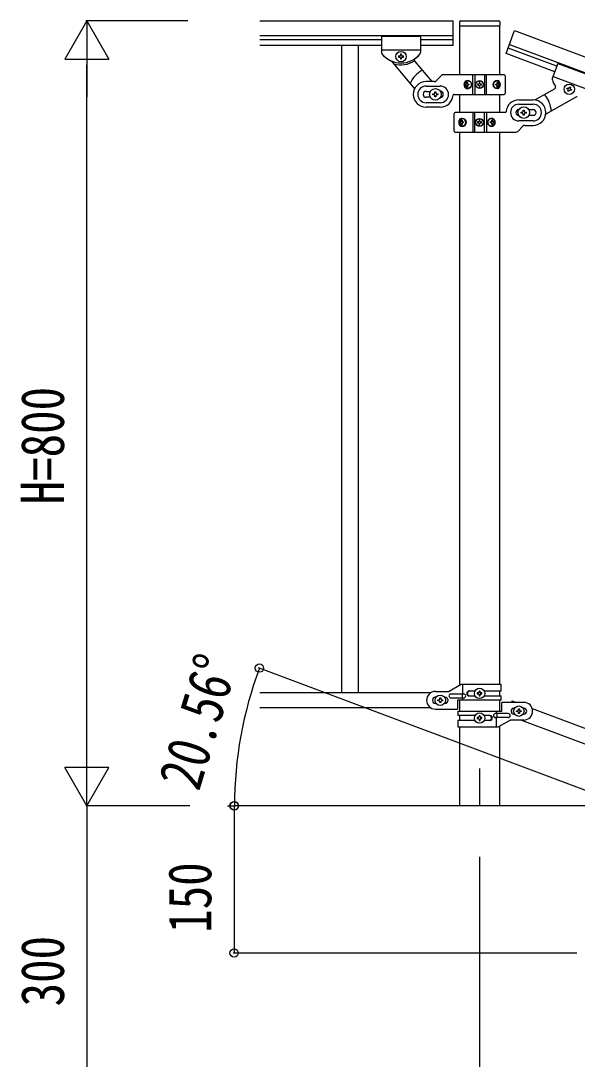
# Model space of a CAD drawing. Units: millimetres, scale not verified. Extents: x -4143 to 4140, y -2900 to 2898.
# Drawn here: x 2138 to 2704, y 739 to 1798 of the extents above; entities that cross this region are included whole.
import ezdxf
from ezdxf.enums import TextEntityAlignment as Align

# ---------------------------------------------------------------- set-up
doc = ezdxf.new("R2010")
doc.units = ezdxf.units.MM
doc.header["$LTSCALE"] = 10
for name, color, linetype in [('0-2_YKK_12', 2, 'Continuous'), ('0-3_YKK_A1', 4, 'Continuous'), ('0-4_YKK_D', 6, 'Continuous')]:
    doc.layers.add(name, color=color, linetype=linetype)
doc.styles.add('ＭＳ ゴシック', font='')
doc.styles.get('ＭＳ ゴシック').set_extended_font_data('MS Gothic')

msp = doc.modelspace()

# ---------------------------------------------------------------- linework, layer by layer
at = {"layer": '0-2_YKK_12'}
msp.add_line((2604.89, 1027.16), (2604.89, 997.5), dxfattribs=at)
at = {"layer": '0-3_YKK_A1'}
for p, q in [((2381.03, 1797.54), (2577.89, 1797.54)), ((2577.89, 1772.54), (2577.89, 1797.54)), ((2584.39, 1796.5), (2584.39, 1793)), ((2584.64, 1742.3), (2584.64, 1792.5)), ((2584.89, 1792.5), (2624.89, 1792.5)), ((2585.39, 1797.5), (2624.39, 1797.5)), ((2625.14, 1792.5), (2625.14, 1742.3)), ((2625.39, 1796.5), (2625.39, 1793)), ((2381.03, 1782.54), (2577.89, 1782.54)), ((2381.03, 1778.54), (2504.89, 1778.54)), ((2504.89, 1781.54), (2504.89, 1765.22)), ((2544.89, 1781.54), (2504.89, 1781.54)), ((2504.89, 1781.54), (2504.89, 1765.22)), ((2544.89, 1781.54), (2504.89, 1781.54)), ((2544.89, 1781.54), (2544.89, 1765.22)), ((2544.89, 1781.54), (2544.89, 1765.2)), ((2544.89, 1778.54), (2577.89, 1778.54)), ((2631.81, 1764.17), (2640.55, 1787.46)), ((2640.55, 1787.46), (3473.9, 1474.89)), ((2381.03, 1772.54), (2504.89, 1772.54)), ((2464.39, 1772.54), (2464.39, 1112.54)), ((2481.39, 1772.54), (2481.39, 1112.54)), ((2544.89, 1767.54), (2504.89, 1767.54)), ((2544.89, 1767.54), (2504.89, 1767.54)), ((2544.89, 1772.54), (2577.89, 1772.54)), ((2683.6, 1751.15), (2633.92, 1769.78)), ((2635.28, 1773.42), (3468.63, 1460.84)), ((2523.45, 1761.52), (2522.49, 1761.52)), ((2526.33, 1760.56), (2527.29, 1760.56)), ((2681.49, 1745.53), (2631.81, 1764.17)), ((2515.31, 1756.22), (2538.73, 1728.3)), ((2538.86, 1756.15), (2556.12, 1735.58)), ((2684.65, 1753.96), (2678.92, 1738.66)), ((2684.65, 1753.96), (2722.1, 1739.91)), ((2560.77, 1736.42), (2566.01, 1741.66)), ((2629.89, 1742.54), (2568.13, 1742.54)), ((2597.94, 1722.54), (2597.94, 1742.54)), ((2599.89, 1742.54), (2599.89, 1722.54)), ((2609.89, 1742.54), (2609.89, 1722.54)), ((2611.83, 1722.54), (2611.83, 1742.54)), ((2630.89, 1741.54), (2630.89, 1723.54)), ((2679.74, 1740.85), (2717.19, 1726.8)), ((2558.65, 1735.54), (2550.39, 1735.54)), ((2550.39, 1731.04), (2564.89, 1731.04)), ((2550.39, 1725.54), (2554.81, 1725.54)), ((2590.83, 1732.98), (2590.37, 1732.98)), ((2590.83, 1732.1), (2590.37, 1732.1)), ((2591.76, 1734.75), (2592.53, 1734.75)), ((2592.53, 1730.34), (2591.76, 1730.34)), ((2593.13, 1732.98), (2593.89, 1732.98)), ((2593.13, 1732.1), (2593.89, 1732.1)), ((2603.66, 1732.95), (2602.84, 1732.95)), ((2606.12, 1732.13), (2606.94, 1732.13)), ((2621.58, 1732.98), (2622.21, 1732.98)), ((2621.58, 1732.1), (2622.21, 1732.1)), ((2622.6, 1734.75), (2623.22, 1734.75)), ((2623.22, 1730.34), (2622.6, 1730.34)), ((2624.4, 1732.98), (2624.08, 1732.98)), ((2624.4, 1732.1), (2624.08, 1732.1)), ((2681.38, 1728.07), (2661.44, 1716.82)), ((2694.66, 1727.8), (2693.76, 1728.13)), ((2697.7, 1727.68), (2698.59, 1727.35)), ((2554.81, 1719.54), (2550.39, 1719.54)), ((2558.39, 1722.04), (2557.39, 1722.04)), ((2561.39, 1723.04), (2562.39, 1723.04)), ((2578.85, 1722.54), (2629.89, 1722.54)), ((2584.64, 1703.98), (2584.64, 1722.54)), ((2625.14, 1722.54), (2625.14, 1703.98)), ((2644.89, 1716.98), (2659.39, 1716.98)), ((2703.45, 1719.86), (2672.27, 1702.26)), ((2564.89, 1714.04), (2550.39, 1714.04)), ((2564.89, 1709.54), (2550.39, 1709.54)), ((2630.92, 1703.98), (2579.89, 1703.98)), ((2597.94, 1703.98), (2597.94, 1683.98)), ((2599.89, 1683.98), (2599.89, 1703.98)), ((2609.89, 1683.98), (2609.89, 1703.98)), ((2611.83, 1703.98), (2611.83, 1683.98)), ((2644.89, 1712.48), (2659.39, 1712.48)), ((2651.39, 1704.48), (2652.39, 1704.48)), ((2654.97, 1706.98), (2659.39, 1706.98)), ((2578.89, 1684.98), (2578.89, 1702.98)), ((2585.37, 1694.42), (2585.7, 1694.42)), ((2585.37, 1693.54), (2585.7, 1693.54)), ((2586.56, 1696.19), (2587.18, 1696.19)), ((2588.19, 1694.42), (2587.57, 1694.42)), ((2588.19, 1693.54), (2587.57, 1693.54)), ((2603.66, 1694.39), (2602.84, 1694.39)), ((2606.12, 1693.57), (2606.94, 1693.57)), ((2616.65, 1694.42), (2615.89, 1694.42)), ((2616.65, 1693.54), (2615.89, 1693.54)), ((2617.25, 1696.19), (2618.01, 1696.19)), ((2618.94, 1694.42), (2619.41, 1694.42)), ((2618.94, 1693.54), (2619.41, 1693.54)), ((2659.39, 1695.48), (2644.89, 1695.48)), ((2648.39, 1703.48), (2647.39, 1703.48)), ((2659.39, 1700.98), (2654.97, 1700.98)), ((2579.89, 1683.98), (2641.65, 1683.98)), ((2584.64, 1120.24), (2584.64, 1683.98)), ((2587.18, 1691.78), (2586.56, 1691.78)), ((2618.01, 1691.78), (2617.25, 1691.78)), ((2625.14, 1683.98), (2625.14, 1121.04)), ((2649.01, 1690.11), (2643.77, 1684.86)), ((2651.13, 1690.98), (2659.39, 1690.98)), ((2554.91, 1112.54), (2381.03, 1112.54)), ((2559.89, 1114.04), (2573.89, 1114.04)), ((2586.01, 1121.04), (2573.89, 1114.04)), ((2575.69, 1111.54), (2588.77, 1111.54)), ((2626.89, 1121.04), (2586.01, 1121.04)), ((2587.36, 1107.54), (2587.36, 1111.54)), ((2587.92, 1111.54), (2587.92, 1121.04)), ((2594.29, 1114.54), (2600.22, 1114.54)), ((2603.45, 1112.52), (2602.49, 1112.52)), ((2606.33, 1111.56), (2607.29, 1111.56)), ((2609.56, 1114.54), (2626.89, 1114.54)), ((2625.14, 1114.54), (2625.14, 1109.54)), ((2626.89, 1114.54), (2626.89, 1121.04)), ((2560.52, 1108.04), (2559.89, 1108.04)), ((2560.52, 1102.04), (2559.89, 1102.04)), ((2563.45, 1104.56), (2562.49, 1104.56)), ((2566.33, 1105.52), (2567.29, 1105.52)), ((2569.89, 1108.04), (2569.26, 1108.04)), ((2569.89, 1102.04), (2569.26, 1102.04)), ((2575.69, 1107.54), (2588.77, 1107.54)), ((2582.39, 1105.04), (2582.39, 1096.04)), ((2626.89, 1105.04), (2582.39, 1105.04)), ((2584.64, 1093.97), (2584.64, 1105.04)), ((2587.92, 1105.04), (2587.92, 1107.54)), ((2594.29, 1109.54), (2600.21, 1109.54)), ((2609.56, 1109.54), (2626.89, 1109.54)), ((2625.14, 1105.04), (2625.14, 1093.97)), ((2625.14, 1103.47), (2625.14, 1098.47)), ((2626.89, 1105.04), (2626.89, 1109.54)), ((2627.39, 1093.97), (2627.39, 1102.97)), ((2649.89, 1102.97), (2627.39, 1102.97)), ((2637.58, 1102.97), (2638.16, 1104.51)), ((2638.16, 1104.51), (2642.25, 1102.97)), ((2554.91, 1097.54), (2381.03, 1097.54)), ((2559.89, 1096.04), (2582.39, 1096.04)), ((2582.89, 1093.97), (2582.89, 1089.47)), ((2582.89, 1093.97), (2627.39, 1093.97)), ((2634.09, 1091.47), (2621.01, 1091.47)), ((2621.86, 1093.97), (2621.86, 1091.47)), ((2622.41, 1091.47), (2622.41, 1087.47)), ((2639.89, 1096.97), (2640.52, 1096.97)), ((2639.89, 1090.97), (2640.52, 1090.97)), ((2643.45, 1093.49), (2642.49, 1093.49)), ((2646.33, 1094.45), (2647.29, 1094.45)), ((2649.26, 1096.97), (2649.89, 1096.97)), ((2649.26, 1090.97), (2649.89, 1090.97)), ((2658.39, 1096.79), (3362.25, 832.79)), ((2600.21, 1089.47), (2582.89, 1089.47)), ((2582.89, 1084.47), (2582.89, 1077.97)), ((2600.22, 1084.47), (2582.89, 1084.47)), ((2584.64, 1084.47), (2584.64, 1089.47)), ((2603.45, 1087.45), (2602.49, 1087.45)), ((2606.33, 1086.49), (2607.29, 1086.49)), ((2615.48, 1089.47), (2609.56, 1089.47)), ((2615.48, 1084.47), (2609.56, 1084.47)), ((2634.09, 1087.47), (2621.01, 1087.47)), ((2621.86, 1087.47), (2621.86, 1077.97)), ((2623.76, 1077.97), (2635.89, 1084.97)), ((2649.89, 1084.97), (2635.89, 1084.97)), ((2647.53, 1084.85), (3351.38, 820.84)), ((2582.89, 1077.97), (2623.76, 1077.97)), ((2584.64, 997.5), (2584.64, 1077.97)), ((2625.14, 1078.76), (2625.14, 997.5)), ((2604.89, 1035.62), (2604.89, 997.5))]:
    msp.add_line(p, q, dxfattribs=at)
for points in [[(2522.49, 1761.52), (2522.49, 1760.56), (2523.45, 1760.56)], [(2525.37, 1762.48), (2525.37, 1763.44), (2524.41, 1763.44), (2524.41, 1762.48)], [(2524.41, 1759.6), (2524.41, 1758.64), (2525.37, 1758.64), (2525.37, 1759.6)], [(2527.29, 1760.56), (2527.29, 1761.52), (2526.33, 1761.52)], [(2559.39, 1724.04), (2559.39, 1725.04), (2560.39, 1725.04), (2560.39, 1724.04)], [(2591.65, 1733.86), (2591.62, 1733.69), (2591.57, 1733.53), (2591.49, 1733.37), (2591.38, 1733.24), (2591.26, 1733.13), (2591.13, 1733.05), (2590.98, 1733), (2590.83, 1732.98)], [(2590.83, 1732.1), (2590.98, 1732.08), (2591.13, 1732.03), (2591.26, 1731.95), (2591.38, 1731.84), (2591.49, 1731.71), (2591.57, 1731.55), (2591.62, 1731.39), (2591.65, 1731.22)], [(2593.13, 1732.98), (2592.98, 1733), (2592.84, 1733.05), (2592.71, 1733.13), (2592.6, 1733.24), (2592.51, 1733.37), (2592.45, 1733.53), (2592.42, 1733.69), (2592.42, 1733.86)], [(2592.42, 1731.22), (2592.42, 1731.39), (2592.45, 1731.55), (2592.51, 1731.71), (2592.6, 1731.84), (2592.71, 1731.95), (2592.84, 1732.03), (2592.98, 1732.08), (2593.13, 1732.1)], [(2602.84, 1732.95), (2602.84, 1732.13), (2603.66, 1732.13)], [(2605.3, 1733.77), (2605.3, 1734.59), (2604.48, 1734.59), (2604.48, 1733.77)], [(2604.48, 1731.31), (2604.48, 1730.49), (2605.3, 1730.49), (2605.3, 1731.31)], [(2606.94, 1732.13), (2606.94, 1732.95), (2606.12, 1732.95)], [(2622.75, 1733.86), (2622.76, 1733.69), (2622.75, 1733.53), (2622.7, 1733.37), (2622.63, 1733.24), (2622.55, 1733.13), (2622.44, 1733.05), (2622.33, 1733), (2622.21, 1732.98)], [(2622.21, 1732.1), (2622.33, 1732.08), (2622.44, 1732.03), (2622.55, 1731.95), (2622.63, 1731.84), (2622.7, 1731.71), (2622.75, 1731.55), (2622.76, 1731.39), (2622.75, 1731.22)], [(2624.08, 1732.98), (2623.96, 1733), (2623.84, 1733.05), (2623.72, 1733.13), (2623.62, 1733.24), (2623.54, 1733.37), (2623.46, 1733.53), (2623.41, 1733.69), (2623.38, 1733.86)], [(2623.38, 1731.22), (2623.41, 1731.39), (2623.46, 1731.55), (2623.54, 1731.71), (2623.62, 1731.84), (2623.72, 1731.95), (2623.84, 1732.03), (2623.96, 1732.08), (2624.08, 1732.1)], [(2693.76, 1728.13), (2694.1, 1729.03), (2695, 1728.7)], [(2696.12, 1726.22), (2695.79, 1725.32), (2694.89, 1725.66), (2695.22, 1726.56)], [(2696.24, 1729.26), (2696.57, 1730.16), (2697.47, 1729.82), (2697.13, 1728.92)], [(2698.59, 1727.35), (2698.26, 1726.45), (2697.36, 1726.78)], [(2557.39, 1722.04), (2557.39, 1723.04), (2558.39, 1723.04)], [(2560.39, 1721.04), (2560.39, 1720.04), (2559.39, 1720.04), (2559.39, 1721.04)], [(2562.39, 1723.04), (2562.39, 1722.04), (2561.39, 1722.04)], [(2647.39, 1703.48), (2647.39, 1704.48), (2648.39, 1704.48)], [(2649.39, 1705.48), (2649.39, 1706.48), (2650.39, 1706.48), (2650.39, 1705.48)], [(2652.39, 1704.48), (2652.39, 1703.48), (2651.39, 1703.48)], [(2586.4, 1695.31), (2586.36, 1695.13), (2586.31, 1694.97), (2586.24, 1694.82), (2586.15, 1694.68), (2586.05, 1694.57), (2585.94, 1694.49), (2585.82, 1694.44), (2585.7, 1694.42)], [(2585.7, 1693.54), (2585.82, 1693.53), (2585.94, 1693.48), (2586.05, 1693.39), (2586.15, 1693.28), (2586.24, 1693.15), (2586.31, 1693), (2586.36, 1692.83), (2586.4, 1692.66)], [(2587.57, 1694.42), (2587.45, 1694.44), (2587.33, 1694.49), (2587.23, 1694.57), (2587.14, 1694.68), (2587.07, 1694.82), (2587.03, 1694.97), (2587.01, 1695.13), (2587.02, 1695.31)], [(2587.02, 1692.66), (2587.01, 1692.83), (2587.03, 1693), (2587.07, 1693.15), (2587.14, 1693.28), (2587.23, 1693.39), (2587.33, 1693.48), (2587.45, 1693.53), (2587.57, 1693.54)], [(2602.84, 1694.39), (2602.84, 1693.57), (2603.66, 1693.57)], [(2605.3, 1695.21), (2605.3, 1696.03), (2604.48, 1696.03), (2604.48, 1695.21)], [(2606.94, 1693.57), (2606.94, 1694.39), (2606.12, 1694.39)], [(2617.36, 1695.31), (2617.36, 1695.13), (2617.33, 1694.97), (2617.27, 1694.82), (2617.18, 1694.68), (2617.07, 1694.57), (2616.94, 1694.49), (2616.8, 1694.44), (2616.65, 1694.42)], [(2616.65, 1693.54), (2616.8, 1693.53), (2616.94, 1693.48), (2617.07, 1693.39), (2617.18, 1693.28), (2617.27, 1693.15), (2617.33, 1693), (2617.36, 1692.83), (2617.36, 1692.66)], [(2618.94, 1694.42), (2618.79, 1694.44), (2618.65, 1694.49), (2618.51, 1694.57), (2618.39, 1694.68), (2618.29, 1694.82), (2618.21, 1694.97), (2618.15, 1695.13), (2618.12, 1695.31)], [(2618.12, 1692.66), (2618.15, 1692.83), (2618.21, 1693), (2618.29, 1693.15), (2618.39, 1693.28), (2618.51, 1693.39), (2618.65, 1693.48), (2618.79, 1693.53), (2618.94, 1693.54)], [(2650.39, 1702.48), (2650.39, 1701.48), (2649.39, 1701.48), (2649.39, 1702.48)], [(2604.48, 1692.75), (2604.48, 1691.93), (2605.3, 1691.93), (2605.3, 1692.75)], [(2602.49, 1112.52), (2602.49, 1111.56), (2603.45, 1111.56)], [(2605.37, 1113.48), (2605.37, 1114.44), (2604.41, 1114.44), (2604.41, 1113.48)], [(2607.29, 1111.56), (2607.29, 1112.52), (2606.33, 1112.52)], [(2562.49, 1104.56), (2562.49, 1105.52), (2563.45, 1105.52)], [(2564.41, 1106.48), (2564.41, 1107.44), (2565.37, 1107.44), (2565.37, 1106.48)], [(2565.37, 1103.6), (2565.37, 1102.64), (2564.41, 1102.64), (2564.41, 1103.6)], [(2567.29, 1105.52), (2567.29, 1104.56), (2566.33, 1104.56)], [(2604.41, 1110.6), (2604.41, 1109.64), (2605.37, 1109.64), (2605.37, 1110.6)], [(2642.49, 1093.49), (2642.49, 1094.45), (2643.45, 1094.45)], [(2644.41, 1095.41), (2644.41, 1096.37), (2645.37, 1096.37), (2645.37, 1095.41)], [(2645.37, 1092.53), (2645.37, 1091.57), (2644.41, 1091.57), (2644.41, 1092.53)], [(2647.29, 1094.45), (2647.29, 1093.49), (2646.33, 1093.49)], [(2602.49, 1087.45), (2602.49, 1086.49), (2603.45, 1086.49)], [(2605.37, 1088.41), (2605.37, 1089.37), (2604.41, 1089.37), (2604.41, 1088.41)], [(2604.41, 1085.53), (2604.41, 1084.57), (2605.37, 1084.57), (2605.37, 1085.53)], [(2607.29, 1086.49), (2607.29, 1087.45), (2606.33, 1087.45)], [(3154.89, 847.5), (2754.89, 847.5), (2754.89, 997.5), (2354.89, 997.5)]]:
    msp.add_lwpolyline(points, dxfattribs=at)
for centre, radius in [((2524.89, 1761.04), 5.3), ((2604.89, 1732.54), 4), ((2604.89, 1732.54), 3.75), ((2559.89, 1722.54), 5.9), ((2696.18, 1727.74), 5.3), ((2649.89, 1703.98), 5.9), ((2604.89, 1693.98), 4), ((2604.89, 1693.98), 3.75), ((2604.89, 1112.04), 5.3), ((2564.89, 1105.04), 5.3), ((2604.89, 1086.97), 5.3), ((2644.89, 1093.97), 5.3)]:
    msp.add_circle(centre, radius, dxfattribs=at)
for centre, radius, start, end in [((2585.39, 1796.5), 1, 90, 180), ((2584.89, 1793), 0.5, 180, 270), ((2624.39, 1796.5), 1, 0, 90), ((2624.89, 1793), 0.5, 270, 0), ((2506.89, 1765.22), 2, 180, 218.49995), ((2506.89, 1765.22), 2, 180, 218.49996), ((2524.89, 1779.54), 25, 218.49995, 321.50005), ((2524.89, 1779.54), 25, 218.49996, 245.70849), ((2513.78, 1754.93), 2, 40, 65.70849), ((2523.45, 1762.48), 0.96, 270, 0), ((2523.45, 1759.6), 0.96, 0, 90), ((2526.33, 1762.48), 0.96, 180, 270), ((2526.33, 1759.6), 0.96, 90, 180), ((2540.4, 1757.44), 2, 125.05508, 220), ((2524.89, 1779.54), 25, 305.05508, 320.95374), ((2542.89, 1765.2), 2, 315.06998, 0), ((2542.89, 1765.22), 2, 321.50005, 0), ((2524.39, 1779.54), 27, 255.63423, 301.73669), ((2559.89, 1722.54), 28, 118.67181, 156.51477), ((2558.65, 1738.54), 3, 270, 315), ((2568.13, 1739.54), 3, 90, 135), ((2629.89, 1741.54), 1, 0, 90), ((2680.79, 1737.96), 2, 159.44, 204.37002), ((2702.68, 1745.06), 25, 198.48626, 214.38492), ((2550.39, 1722.54), 13, 90, 270), ((2550.39, 1722.54), 8.5, 90, 270), ((2550.39, 1722.54), 3, 90, 270), ((2564.89, 1722.54), 8.5, 270, 90), ((2564.89, 1722.54), 3, 270, 90), ((2603.66, 1733.77), 0.82, 270, 0), ((2603.66, 1731.31), 0.82, 0, 90), ((2606.12, 1733.77), 0.82, 180, 270), ((2606.12, 1731.31), 0.82, 90, 180), ((2680.39, 1729.81), 2, 299.44, 34.38492), ((2694.33, 1726.9), 0.96, 339.44, 69.44), ((2695.34, 1729.59), 0.96, 249.44, 339.44), ((2697.02, 1725.89), 0.96, 69.44, 159.44), ((2698.03, 1728.58), 0.96, 159.44, 249.44), ((2558.39, 1724.04), 1, 270, 0), ((2558.39, 1721.04), 1, 0, 90), ((2561.39, 1724.04), 1, 180, 270), ((2561.39, 1721.04), 1, 90, 180), ((2564.89, 1722.54), 13, 270, 355.90396), ((2578.85, 1721.54), 1, 90, 175.90396), ((2629.89, 1723.54), 1, 270, 0), ((2644.89, 1703.98), 13, 90, 175.90396), ((2659.39, 1703.98), 13, 270, 90), ((2649.89, 1703.98), 28, 2.92523, 40.76819), ((2704.43, 1718.12), 2, 93.73151, 119.44), ((2579.89, 1702.98), 1, 90, 180), ((2630.92, 1704.98), 1, 270, 355.90396), ((2644.89, 1703.98), 8.5, 90, 270), ((2644.89, 1703.98), 3, 90, 270), ((2648.39, 1705.48), 1, 270, 0), ((2651.39, 1705.48), 1, 180, 270), ((2659.39, 1703.98), 8.5, 270, 90), ((2659.39, 1703.98), 3, 270, 90), ((2603.66, 1695.21), 0.82, 270, 0), ((2603.66, 1692.75), 0.82, 0, 90), ((2606.12, 1695.21), 0.82, 180, 270), ((2606.12, 1692.75), 0.82, 90, 180), ((2648.39, 1702.48), 1, 0, 90), ((2651.39, 1702.48), 1, 90, 180), ((2579.89, 1684.98), 1, 180, 270), ((2641.65, 1686.98), 3, 270, 315), ((2651.13, 1687.98), 3, 90, 135), ((2559.89, 1105.04), 9, 90, 270), ((2575.69, 1109.54), 2, 90, 270), ((2588.77, 1109.54), 2, 270, 90), ((2594.29, 1112.04), 2.5, 90, 270), ((2595.04, 1112.04), 2.5, 90, 270), ((2603.45, 1113.48), 0.96, 270, 0), ((2603.45, 1110.6), 0.96, 0, 90), ((2606.33, 1113.48), 0.96, 180, 270), ((2606.33, 1110.6), 0.96, 90, 180), ((2559.89, 1105.04), 3, 90, 270), ((2563.45, 1106.48), 0.96, 270, 0), ((2563.45, 1103.6), 0.96, 0, 90), ((2566.33, 1106.48), 0.96, 180, 270), ((2566.33, 1103.6), 0.96, 90, 180), ((2569.89, 1105.04), 3, 270, 90), ((2649.89, 1093.97), 9, 270, 90), ((2621.01, 1089.47), 2, 90, 270), ((2634.09, 1089.47), 2, 270, 90), ((2639.89, 1093.97), 3, 90, 270), ((2643.45, 1095.41), 0.96, 270, 0), ((2643.45, 1092.53), 0.96, 0, 90), ((2646.33, 1095.41), 0.96, 180, 270), ((2646.33, 1092.53), 0.96, 90, 180), ((2649.89, 1093.97), 3, 270, 90), ((2603.45, 1088.41), 0.96, 270, 0), ((2603.45, 1085.53), 0.96, 0, 90), ((2606.33, 1088.41), 0.96, 180, 270), ((2606.33, 1085.53), 0.96, 90, 180), ((2614.73, 1086.97), 2.5, 270, 90), ((2615.48, 1086.97), 2.5, 270, 90)]:
    msp.add_arc(centre, radius, start, end, dxfattribs=at)
for centre, major_axis, ratio, start_param, end_param in [((2592.39, 1732.54), (0, 4), 0.865, 0, 3.1415927), ((2592.39, 1732.54), (-4.49, 0), 0.890869, 1.5707963, 4.712389), ((2593.3, 1732.54), (0, -3.83), 0.866157, 6.2581902, 9.449773), ((2623.27, 1732.54), (-5.06, 0), 0.790514, 4.712389, 7.8539816), ((2621.77, 1732.54), (0, 3.83), 0.707107, 6.2398573, 9.468106), ((2622.57, 1732.54), (0, 4), 0.7075, 3.2668505, 6.1579275), ((2623.27, 1732.54), (0, 4), 0.7075, 3.1415927, 6.2831853), ((2593.97, 1732.54), (0, -7.22), 0.499772, 4.6512338, 4.7735441), ((2595.2, 1732.54), (0, -7.22), 0.499772, 4.4018361, 4.5279947), ((2595.2, 1732.54), (0, -7.22), 0.499772, 4.8967832, 5.0229419), ((2595.96, 1732.54), (0, -7.22), 0.499772, 4.4018361, 4.5279947), ((2595.96, 1732.54), (0, -7.22), 0.499772, 4.8967832, 5.0229419), ((2597.49, 1732.54), (0, -7.22), 0.499772, 4.6512338, 4.7735441), ((2616.49, 1732.54), (0, 7.22), 0.707107, 4.6512338, 4.7735441), ((2617.74, 1732.54), (0, 7.22), 0.707107, 4.8967832, 5.0229419), ((2617.74, 1732.54), (0, 7.22), 0.707107, 4.4018361, 4.5279947), ((2618.36, 1732.54), (0, 7.22), 0.707107, 4.8967832, 5.0229419), ((2618.36, 1732.54), (0, 7.22), 0.707107, 4.4018361, 4.5279947), ((2619.31, 1732.54), (0, 7.22), 0.707107, 4.6512338, 4.7735441), ((2586.5, 1693.98), (0, -4), 0.7075, 3.1415927, 6.2831853), ((2587.21, 1693.98), (0, -4), 0.7075, 3.2668505, 6.1579275), ((2590.47, 1693.98), (0, -7.22), 0.707107, 4.6512338, 4.7735441), ((2591.41, 1693.98), (0, -7.22), 0.707107, 4.4018361, 4.5279947), ((2586.5, 1693.98), (5.06, 0), 0.790514, 4.712389, 7.8539816), ((2592.04, 1693.98), (0, -7.22), 0.707107, 4.4018361, 4.5279947), ((2588.01, 1693.98), (0, -3.83), 0.707107, 6.2398573, 9.468106), ((2593.28, 1693.98), (0, -7.22), 0.707107, 4.6512338, 4.7735441), ((2617.39, 1693.98), (4.49, 0), 0.890869, 1.5707963, 4.712389), ((2616.47, 1693.98), (0, 3.83), 0.866157, 6.2581902, 9.449773), ((2612.29, 1693.98), (0, 7.22), 0.499772, 4.6512338, 4.7735441), ((2613.81, 1693.98), (0, 7.22), 0.499772, 4.8967832, 5.0229419), ((2617.39, 1693.98), (0, -4), 0.865, 0, 3.1415927), ((2614.58, 1693.98), (0, 7.22), 0.499772, 4.8967832, 5.0229419), ((2615.81, 1693.98), (0, 7.22), 0.499772, 4.6512338, 4.7735441), ((2591.41, 1693.98), (0, -7.22), 0.707107, 4.8967832, 5.0229419), ((2592.04, 1693.98), (0, -7.22), 0.707107, 4.8967832, 5.0229419), ((2613.81, 1693.98), (0, 7.22), 0.499772, 4.4018361, 4.5279947), ((2614.58, 1693.98), (0, 7.22), 0.499772, 4.4018361, 4.5279947)]:
    msp.add_ellipse(centre, major_axis=major_axis, ratio=ratio, start_param=start_param, end_param=end_param, dxfattribs=at)
for centre, major_axis, ratio in [((2593.14, 1732.54), (0, -3.83), 0.866157), ((2622, 1732.54), (0, 3.83), 0.707107), ((2587.77, 1693.98), (0, -3.83), 0.707107), ((2616.64, 1693.98), (0, 3.83), 0.866157)]:
    msp.add_ellipse(centre, major_axis=major_axis, ratio=ratio, dxfattribs=at)
at = {"layer": '0-4_YKK_D'}
for p, q in [((2204.89, 1797.5), (2182.39, 1758.53)), ((2307.89, 1797.5), (2203.89, 1797.5)), ((2204.89, 1797.5), (2227.39, 1758.53)), ((2204.89, 1797.5), (2204.89, 1719.56)), ((2182.39, 1758.53), (2227.39, 1758.53)), ((2204.89, 1042.5), (2204.89, 1752.5)), ((2753.95, 997.85), (2379.8, 1138.16)), ((2204.89, 997.5), (2204.89, 1075.44)), ((2204.89, 997.5), (2182.39, 1036.47)), ((2227.39, 1036.47), (2182.39, 1036.47)), ((2204.89, 997.5), (2227.39, 1036.47)), ((2308.89, 997.5), (2203.89, 997.5)), ((2309.89, 997.5), (2203.89, 997.5)), ((2204.89, 997.5), (2204.89, 697.5)), ((2348.29, 997.5), (2355.89, 997.5)), ((2354.89, 997.5), (2354.89, 847.5)), ((2604.89, 945.5), (2604.89, 546.5)), ((2703.89, 847.5), (2353.89, 847.5))]:
    msp.add_line(p, q, dxfattribs=at)
for centre in [(2380.74, 1137.81), (2354.89, 997.5), (2355.3, 997.5), (2354.89, 847.5)]:
    msp.add_circle(centre, 4.25, dxfattribs=at)
msp.add_arc((2754.89, 997.5), 399.59, 159.44395, 180, dxfattribs=at)

# ---------------------------------------------------------------- texts
at = {"layer": '0-4_YKK_D', "style": 'ＭＳ ゴシック', "width": 0.8}
for s, rotation, p in [('H=800', 90, (2194.89, 1304.7)), ('20.56°', 73.079, (2331.74, 1007.49)), ('150', 90, (2344.89, 868.1)), ('300', 90, (2194.89, 793.1))]:
    msp.add_text(s, height=43.99, rotation=rotation, dxfattribs=at).set_placement(p, align=Align.BOTTOM_LEFT)

doc.saveas('drawing.dxf')
